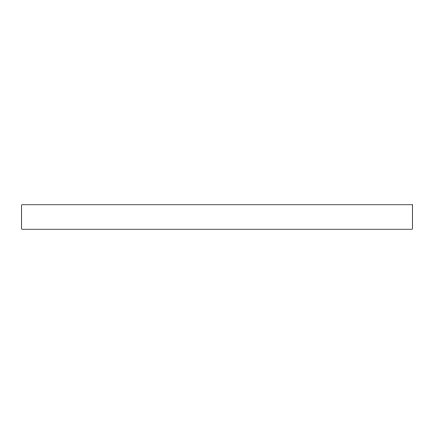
<?xml version="1.0" encoding="UTF-8"?>
<svg xmlns="http://www.w3.org/2000/svg" width="434" height="434" viewBox="0 0 434 434"><rect width="100%" height="100%" fill="white"/><g stroke="black" fill="none" stroke-linecap="round" stroke-linejoin="round"><path stroke-width="0.65" d="M412.3 204.794L21.7 204.794L21.7 229.206L412.3 229.206L412.3 204.794"/></g></svg>
